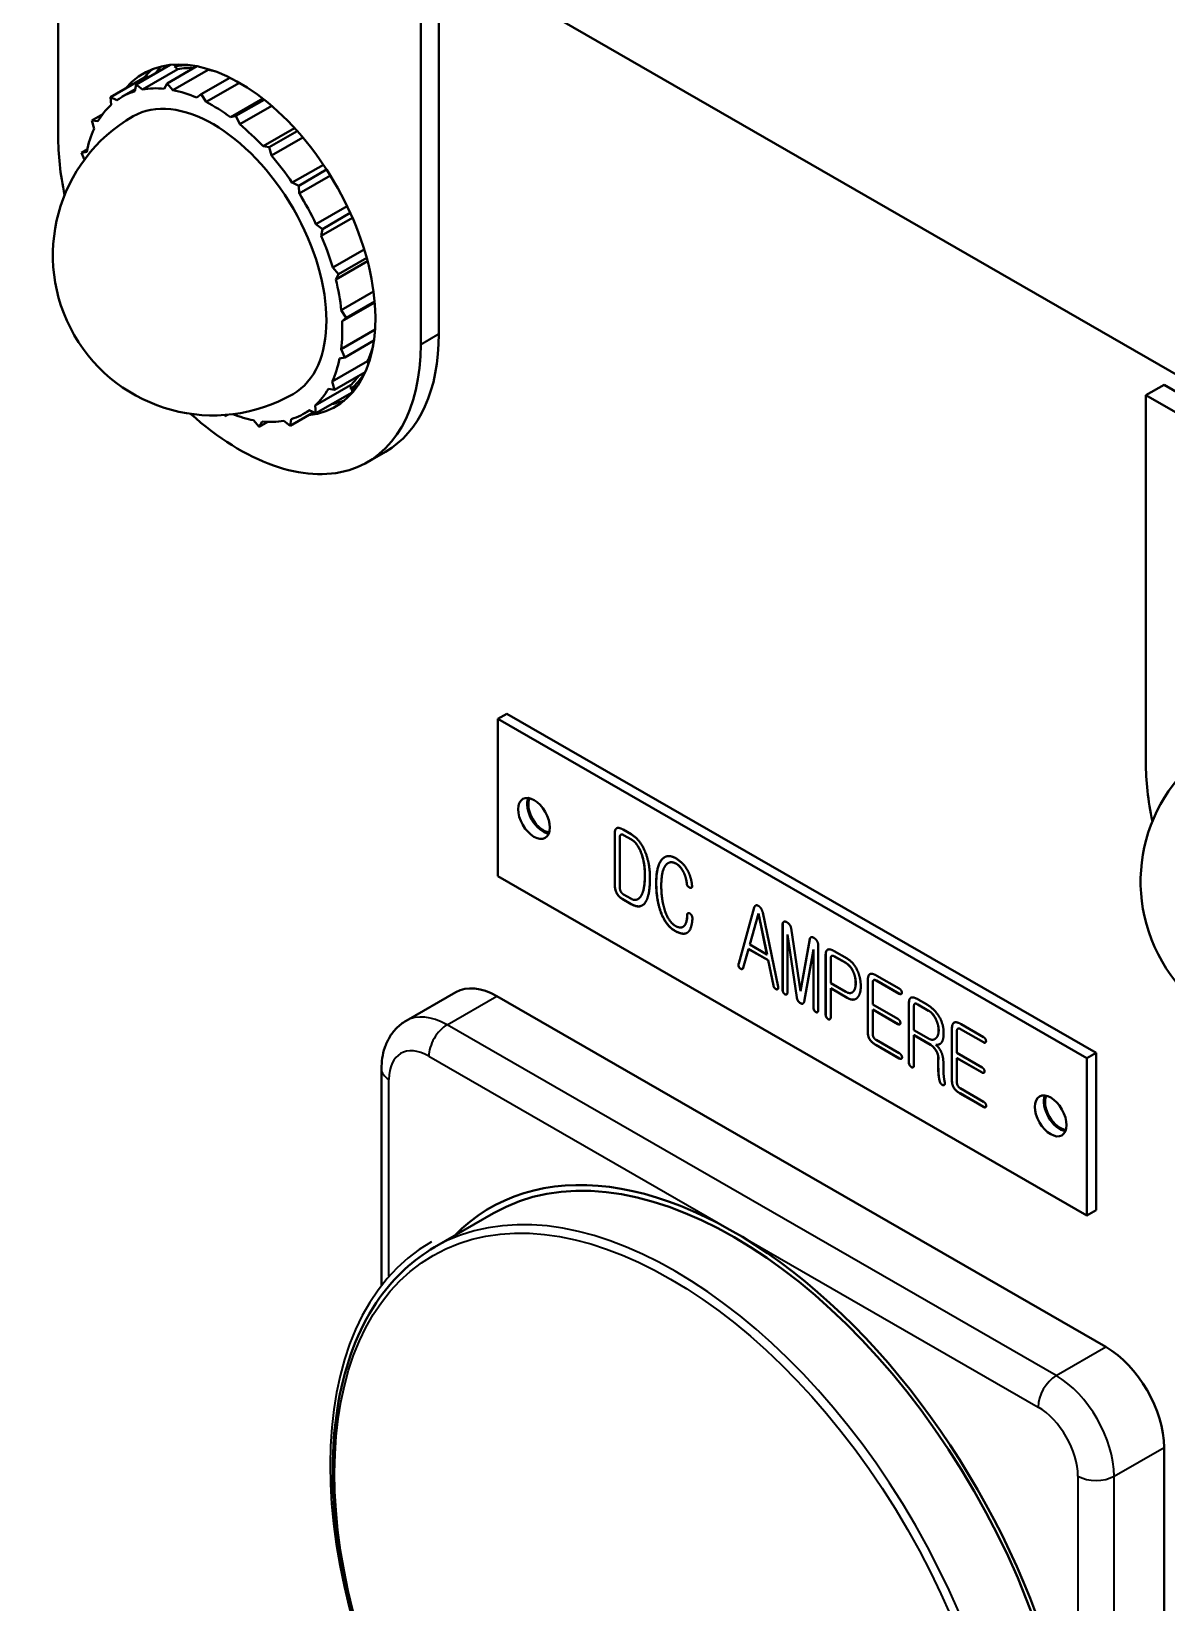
# Model space of a CAD drawing. Header units: inches. Extents: x 0 to 4752, y 0 to 3360.
# Drawn here: x 3817.7 to 3888.5, y 2649.6 to 2747.6 of the extents above; entities that cross this region are included whole.
import ezdxf

# ---------------------------------------------------------------- set-up
doc = ezdxf.new("R2010")
doc.units = ezdxf.units.IN
doc.header["$MEASUREMENT"] = 0
doc.layers.add('POWER SUPPLY CASE OUTLINE$0$가시적인 것(ISO)', color=3, linetype='Continuous', lineweight=40)
doc.layers.add('POWER SUPPLY CASE OUTLINE$0$가시적인 좁은 것(ISO)', color=3, linetype='Continuous', lineweight=35)

msp = doc.modelspace()

# ---------------------------------------------------------------- linework, layer by layer
at = {"layer": 'POWER SUPPLY CASE OUTLINE$0$가시적인 것(ISO)'}
for p, q in [((3711.064, 2828.762), (4005.22, 2659.368)), ((3819.336, 2741.137), (3819.336, 2764.028)), ((3843.094, 2751.65), (3843.094, 2728.758)), ((3841.963, 2750.998), (3841.963, 2728.107)), ((3824.201, 2744.33), (3826.324, 2745.553)), ((3826.543, 2745.572), (3826.663, 2745.479)), ((3822.6, 2743.545), (3824.863, 2744.848)), ((3824.602, 2744.019), (3826.809, 2745.29)), ((3824.863, 2744.848), (3824.993, 2744.787)), ((3826.13, 2744.39), (3828.001, 2745.468)), ((3826.5, 2743.979), (3828.706, 2745.25)), ((3826.606, 2745.447), (3826.663, 2745.479)), ((3826.606, 2745.447), (3826.809, 2745.29)), ((3828.255, 2743.719), (3830.05, 2744.753)), ((3828.655, 2745.306), (3828.706, 2745.25)), ((3824.153, 2744.036), (3823.32, 2743.556)), ((3824.132, 2743.906), (3824.201, 2744.33)), ((3824.201, 2744.33), (3824.602, 2744.019)), ((3825.959, 2744.061), (3826.13, 2744.39)), ((3826.13, 2744.39), (3826.5, 2743.979)), ((3827.994, 2743.508), (3828.255, 2743.719)), ((3828.255, 2743.719), (3828.568, 2743.237)), ((3828.568, 2743.237), (3830.646, 2744.434)), ((3822.6, 2743.545), (3823.005, 2743.354)), ((3822.637, 2743.055), (3822.6, 2743.545)), ((3830.098, 2742.284), (3832.112, 2743.444)), ((3830.431, 2742.364), (3832.194, 2743.379)), ((3830.666, 2741.844), (3832.662, 2742.994)), ((3821.435, 2742.087), (3822.116, 2742.48)), ((3821.435, 2742.087), (3821.818, 2742.03)), ((3821.576, 2741.564), (3821.435, 2742.087)), ((3830.098, 2742.284), (3830.431, 2742.364)), ((3830.431, 2742.364), (3830.666, 2741.844)), ((3832.128, 2740.475), (3834.093, 2741.606)), ((3832.511, 2740.417), (3834.258, 2741.423)), ((3832.651, 2739.894), (3834.607, 2741.021)), ((3820.787, 2740.056), (3821.147, 2740.264)), ((3820.787, 2740.056), (3821.12, 2740.136)), ((3820.977, 2739.635), (3820.787, 2740.056)), ((3832.128, 2740.475), (3832.511, 2740.417)), ((3832.511, 2740.417), (3832.651, 2739.894)), ((3833.946, 2738.202), (3835.889, 2739.321)), ((3834.352, 2738.011), (3836.093, 2739.013)), ((3833.946, 2738.202), (3834.352, 2738.011)), ((3834.352, 2738.011), (3834.388, 2737.521)), ((3834.388, 2737.521), (3836.33, 2738.639)), ((3835.427, 2735.62), (3837.371, 2736.74)), ((3835.759, 2734.885), (3837.706, 2736.006)), ((3835.828, 2735.309), (3837.57, 2736.312)), ((3835.427, 2735.62), (3835.828, 2735.309)), ((3835.828, 2735.309), (3835.759, 2734.885)), ((3836.471, 2732.907), (3838.435, 2734.038)), ((3836.471, 2732.907), (3836.84, 2732.496)), ((3836.669, 2732.167), (3838.644, 2733.305)), ((3836.84, 2732.496), (3838.591, 2733.504)), ((3836.84, 2732.496), (3836.669, 2732.167)), ((3837.006, 2730.246), (3839.02, 2731.406)), ((3837.006, 2730.246), (3837.319, 2729.764)), ((3837.058, 2729.552), (3839.094, 2730.725)), ((3837.319, 2729.764), (3839.089, 2730.783)), ((3836.996, 2727.818), (3839.112, 2729.037)), ((3837.319, 2729.764), (3837.058, 2729.552)), ((3837.231, 2727.298), (3839.042, 2728.341)), ((3836.442, 2725.79), (3838.648, 2727.061)), ((3837.231, 2727.298), (3836.898, 2727.219)), ((3836.996, 2727.818), (3837.231, 2727.298)), ((3838.648, 2727.061), (3838.697, 2726.878)), ((3836.582, 2725.267), (3838.496, 2726.369)), ((3835.381, 2724.3), (3837.587, 2725.57)), ((3835.418, 2723.809), (3837.681, 2725.112)), ((3836.582, 2725.267), (3836.2, 2725.325)), ((3836.442, 2725.79), (3836.582, 2725.267)), ((3837.587, 2725.57), (3837.606, 2725.323)), ((3837.662, 2725.355), (3837.606, 2725.323)), ((3837.662, 2725.355), (3837.681, 2725.112)), ((3887.218, 2724.938), (3888.349, 2725.589)), ((3888.349, 2725.589), (3910.977, 2712.559)), ((3835.033, 2723.991), (3834.698, 2723.798)), ((3835.418, 2723.809), (3835.012, 2724)), ((3835.381, 2724.3), (3835.418, 2723.809)), ((3887.218, 2724.938), (3909.845, 2711.907)), ((3887.218, 2702.046), (3887.218, 2724.938)), ((3829.763, 2723.636), (3829.719, 2723.703)), ((3829.763, 2723.636), (3829.905, 2723.718)), ((3829.859, 2723.714), (3829.763, 2723.636)), ((3831.888, 2722.965), (3831.518, 2723.375)), ((3832.059, 2723.294), (3831.888, 2722.965)), ((3831.888, 2722.965), (3832.416, 2723.269)), ((3833.817, 2723.024), (3833.415, 2723.336)), ((3833.817, 2723.024), (3835.287, 2723.871)), ((3833.886, 2723.448), (3833.817, 2723.024)), ((3838.634, 2720.757), (3839.765, 2721.408)), ((3846.771, 2704.733), (3847.337, 2705.059)), ((3883.541, 2683.559), (3846.771, 2704.733)), ((3846.771, 2704.733), (3846.771, 2694.923)), ((3847.337, 2705.059), (3884.107, 2683.885)), ((3854.073, 2694.386), (3854.073, 2697.594)), ((3854.079, 2694.389), (3854.079, 2697.598)), ((3854.453, 2697.512), (3854.459, 2697.516)), ((3854.597, 2697.827), (3855.094, 2697.54)), ((3854.391, 2697.358), (3854.391, 2694.197)), ((3855.109, 2697.205), (3854.622, 2697.486)), ((3855.115, 2697.209), (3854.628, 2697.489)), ((3857.399, 2695.736), (3857.405, 2695.739)), ((3846.771, 2694.923), (3883.541, 2673.748)), ((3854.622, 2693.779), (3855.074, 2693.519)), ((3858.567, 2694.444), (3858.572, 2694.447)), ((3855.104, 2693.176), (3854.535, 2693.503)), ((3855.11, 2693.179), (3854.541, 2693.507)), ((3855.516, 2693.486), (3855.522, 2693.489)), ((3861.808, 2689.475), (3862.778, 2692.967)), ((3861.814, 2689.478), (3862.783, 2692.971)), ((3862.778, 2692.967), (3862.783, 2692.971)), ((3863.306, 2692.663), (3864.27, 2688.016)), ((3858.323, 2691.755), (3858.329, 2691.758)), ((3858.592, 2692.495), (3858.598, 2692.499)), ((3863.039, 2692.591), (3862.501, 2690.654)), ((3863.039, 2692.591), (3863.045, 2692.595)), ((3863.573, 2690.037), (3863.039, 2692.591)), ((3863.578, 2690.04), (3863.045, 2692.595)), ((3864.547, 2687.815), (3864.547, 2691.907)), ((3864.553, 2687.818), (3864.553, 2691.91)), ((3865.081, 2691.665), (3865.66, 2687.737)), ((3862.501, 2690.654), (3863.573, 2690.037)), ((3864.845, 2691.279), (3864.85, 2691.282)), ((3864.845, 2691.279), (3864.845, 2687.644)), ((3865.435, 2687.339), (3864.845, 2691.279)), ((3865.44, 2687.343), (3864.85, 2691.282)), ((3865.66, 2687.737), (3866.24, 2690.997)), ((3865.666, 2687.741), (3866.246, 2691.001)), ((3866.24, 2690.997), (3866.246, 2691.001)), ((3862.424, 2690.372), (3862.096, 2689.191)), ((3862.424, 2690.372), (3862.429, 2690.375)), ((3863.645, 2689.669), (3862.424, 2690.372)), ((3863.65, 2689.672), (3862.429, 2690.375)), ((3863.573, 2690.037), (3863.578, 2690.04)), ((3863.645, 2689.669), (3863.65, 2689.672)), ((3863.973, 2688.092), (3863.645, 2689.669)), ((3863.978, 2688.096), (3863.65, 2689.672)), ((3866.471, 2690.343), (3865.886, 2687.079)), ((3866.471, 2690.343), (3866.476, 2690.346)), ((3866.471, 2686.707), (3866.471, 2690.343)), ((3866.476, 2686.71), (3866.476, 2690.346)), ((3866.768, 2690.628), (3866.768, 2686.536)), ((3867.23, 2686.294), (3867.23, 2689.971)), ((3867.236, 2686.297), (3867.236, 2689.974)), ((3867.548, 2689.776), (3867.548, 2688.246)), ((3867.604, 2689.939), (3867.609, 2689.942)), ((3867.763, 2690.245), (3868.579, 2689.775)), ((3868.487, 2689.502), (3867.804, 2689.895)), ((3868.492, 2689.505), (3867.81, 2689.898)), ((3861.798, 2689.303), (3861.804, 2689.306)), ((3861.808, 2689.475), (3861.814, 2689.478)), ((3861.89, 2689.167), (3861.896, 2689.17)), ((3870.431, 2688.709), (3871.831, 2687.902)), ((3863.973, 2688.092), (3863.978, 2688.096)), ((3865.66, 2687.737), (3865.666, 2687.741)), ((3867.548, 2688.246), (3868.487, 2687.705)), ((3867.548, 2687.919), (3867.554, 2687.923)), ((3867.548, 2687.919), (3867.548, 2686.111)), ((3868.579, 2687.326), (3867.548, 2687.919)), ((3868.585, 2687.329), (3867.554, 2687.923)), ((3869.856, 2685.25), (3869.856, 2688.369)), ((3869.862, 2685.253), (3869.862, 2688.373)), ((3870.174, 2688.281), (3870.174, 2686.917)), ((3870.226, 2688.43), (3870.231, 2688.433)), ((3871.831, 2687.576), (3870.395, 2688.403)), ((3871.837, 2687.579), (3870.4, 2688.406)), ((3841.049, 2685.891), (3844.16, 2687.682)), ((3846.715, 2687.431), (3884.729, 2665.54)), ((3864.794, 2687.537), (3864.799, 2687.54)), ((3865.655, 2686.993), (3865.661, 2686.996)), ((3868.884, 2687.66), (3868.889, 2687.663)), ((3870.174, 2686.917), (3871.744, 2686.013)), ((3872.426, 2683.296), (3872.426, 2686.949)), ((3872.432, 2683.299), (3872.432, 2686.952)), ((3872.744, 2686.801), (3872.744, 2685.313)), ((3872.791, 2686.959), (3872.797, 2686.963)), ((3873.662, 2686.522), (3872.99, 2686.909)), ((3873.668, 2686.525), (3872.996, 2686.912)), ((3873.005, 2687.226), (3873.529, 2686.925)), ((3866.717, 2686.429), (3866.723, 2686.432)), ((3867.276, 2686.113), (3867.282, 2686.116)), ((3870.174, 2686.591), (3870.18, 2686.594)), ((3870.174, 2686.591), (3870.174, 2685.073)), ((3871.744, 2685.687), (3870.174, 2686.591)), ((3871.749, 2685.69), (3870.18, 2686.594)), ((3874.108, 2685.992), (3874.114, 2685.995)), ((3872.744, 2685.313), (3873.662, 2684.784)), ((3872.744, 2684.987), (3872.75, 2684.99)), ((3872.744, 2684.987), (3872.744, 2683.113)), ((3873.785, 2684.387), (3872.744, 2684.987)), ((3873.791, 2684.39), (3872.75, 2684.99)), ((3874.108, 2684.8), (3874.114, 2684.803)), ((3875.108, 2682.225), (3875.108, 2685.345)), ((3875.114, 2682.229), (3875.114, 2685.348)), ((3875.426, 2685.256), (3875.426, 2683.892)), ((3875.478, 2685.405), (3875.484, 2685.408)), ((3877.083, 2684.551), (3875.647, 2685.378)), ((3877.089, 2684.555), (3875.653, 2685.382)), ((3875.683, 2685.684), (3877.083, 2684.878)), ((3869.969, 2684.752), (3869.975, 2684.755)), ((3871.831, 2683.543), (3870.364, 2684.388)), ((3871.837, 2683.547), (3870.37, 2684.391)), ((3870.379, 2684.705), (3871.831, 2683.87)), ((3874.042, 2684.75), (3874.048, 2684.753)), ((3874.113, 2684.388), (3874.119, 2684.391)), ((3875.426, 2683.892), (3876.996, 2682.989)), ((3883.541, 2683.559), (3884.107, 2683.885)), ((3884.107, 2683.885), (3884.107, 2674.074)), ((3839.515, 2669.418), (3839.515, 2682.887)), ((3872.693, 2682.994), (3872.698, 2682.997)), ((3874.257, 2683.338), (3874.262, 2683.584)), ((3874.257, 2683.338), (3874.263, 2683.342)), ((3874.262, 2683.584), (3874.268, 2683.588)), ((3874.263, 2683.342), (3874.268, 2683.588)), ((3875.426, 2683.566), (3875.432, 2683.57)), ((3875.426, 2683.566), (3875.426, 2682.048)), ((3876.996, 2682.662), (3875.426, 2683.566)), ((3877.002, 2682.666), (3875.432, 2683.57)), ((3883.541, 2673.748), (3883.541, 2683.559)), ((3874.354, 2682.102), (3874.36, 2682.105)), ((3874.442, 2681.945), (3874.447, 2681.948)), ((3874.57, 2681.871), (3874.576, 2681.874)), ((3875.221, 2681.727), (3875.227, 2681.731)), ((3877.083, 2680.519), (3875.616, 2681.364)), ((3877.089, 2680.522), (3875.622, 2681.367)), ((3875.632, 2681.681), (3877.083, 2680.845)), ((3883.541, 2673.748), (3884.107, 2674.074)), ((3842.831, 2671.761), (3846.508, 2673.879)), ((3888.349, 2659.27), (3888.349, 2615.318))]:
    msp.add_line(p, q, dxfattribs=at)
for centre in [(3829.009, 2733.677), (3896.891, 2694.587)]:
    msp.add_arc(centre, 10, 119.93599, 299.93599, dxfattribs=at)
for centre, major_axis, start_param, end_param in [((3830.649, 2734.622), (-5.988, 10.399), 2.893012, 6.487816), ((3831.781, 2735.274), (-5.988, 10.399), 0.094239, 0.204631), ((3832.686, 2735.795), (-5.988, 10.399), 0.170199, 0.24858), ((3831.215, 2734.948), (-5.789, 10.052), 5.966233, 6.09642), ((3831.215, 2734.948), (-5.689, 9.879), 5.936057, 6.07808), ((3831.215, 2734.948), (-5.689, 9.879), 5.764416, 5.816281), ((3829.009, 2733.677), (-5.689, 9.879), 6.149547, 6.339879), ((3829.009, 2733.677), (-4.99, 8.666), 3.141593, 6.283185), ((3829.009, 2733.677), (-5.689, 9.879), 5.887748, 6.07808), ((3829.009, 2733.677), (-5.689, 9.879), 5.625949, 5.816281), ((3829.009, 2733.677), (-5.689, 9.879), 0.128162, 0.318494), ((3829.009, 2733.677), (-5.689, 9.879), 5.364149, 5.554481), ((3829.009, 2733.677), (-5.689, 9.879), 5.10235, 5.292682), ((3830.649, 2734.622), (-7.985, 13.865), 0.787332, 1.055847), ((3829.009, 2733.677), (-5.689, 9.879), 0.389961, 0.580293), ((3829.009, 2733.677), (-5.689, 9.879), 4.840551, 5.030883), ((3829.009, 2733.677), (-5.689, 9.879), 4.578751, 4.769083), ((3829.009, 2733.677), (-5.689, 9.879), 4.316952, 4.507284), ((3829.009, 2733.677), (-5.689, 9.879), 4.055152, 4.245484), ((3829.009, 2733.677), (-5.689, 9.879), 3.793353, 3.983685), ((3830.649, 2734.622), (7.985, -13.865), 5.227338, 7.070517), ((3831.215, 2734.948), (5.689, -9.879), 0.389961, 0.518769), ((3831.781, 2735.274), (7.985, -13.865), 0, 0.787332), ((3829.009, 2733.677), (5.689, -9.879), 0.389961, 0.580293), ((3831.215, 2734.948), (5.689, -9.879), 0.128162, 0.242152), ((3831.215, 2734.948), (5.789, -10.052), 0.109821, 0.304204), ((3829.009, 2733.677), (5.689, -9.879), 0.128162, 0.318494), ((3832.686, 2735.795), (5.988, -10.399), 6.078554, 6.112986), ((3831.781, 2735.274), (5.789, -10.052), 0.017111, 0.082923), ((3829.009, 2733.677), (5.689, -9.879), 6.149547, 6.339879), ((3831.781, 2735.274), (5.988, -10.399), 6.078554, 6.188947), ((3829.009, 2733.677), (5.689, -9.879), 5.654075, 5.816281), ((3829.009, 2733.677), (5.689, -9.879), 5.887748, 6.07808), ((3898.532, 2695.531), (-7.985, 13.865), 0.787332, 1.055847), ((3849.6, 2698.851), (0.699, -1.213), 3.556693, 5.868085), ((3849.6, 2698.851), (0.647, -1.124), 3.488877, 5.935901), ((3846.715, 2683.245), (-2.555, 4.437), 5.499721, 6.283185), ((3881.844, 2680.283), (0.699, -1.213), 3.556693, 5.868085), ((3881.844, 2680.283), (0.647, -1.124), 3.488877, 5.935901), ((3861.479, 2647.881), (-15.171, 26.344), 2.979193, 6.445585), ((3861.479, 2647.881), (-14.971, 25.998), 3.141593, 6.283185), ((3884.729, 2661.355), (2.555, -4.437), 0.787332, 2.358128)]:
    msp.add_ellipse(centre, major_axis=major_axis, ratio=0.578093, start_param=start_param, end_param=end_param, dxfattribs=at)
for centre in [(3849.034, 2698.525), (3881.278, 2679.957)]:
    msp.add_ellipse(centre, major_axis=(-0.699, 1.213), ratio=0.578093, dxfattribs=at)
for points in [[(3854.073, 2697.594), (3854.073, 2697.861), (3854.207, 2697.921)], [(3854.079, 2697.598), (3854.079, 2697.845), (3854.194, 2697.914)], [(3854.207, 2697.921), (3854.34, 2697.975), (3854.597, 2697.827)], [(3854.453, 2697.512), (3854.391, 2697.476), (3854.391, 2697.358)], [(3854.622, 2697.486), (3854.514, 2697.548), (3854.453, 2697.512)], [(3854.628, 2697.489), (3854.52, 2697.551), (3854.459, 2697.515)], [(3855.094, 2697.54), (3855.643, 2697.224), (3855.961, 2696.46)], [(3855.704, 2696.412), (3855.479, 2696.993), (3855.109, 2697.205)], [(3855.71, 2696.415), (3855.484, 2696.996), (3855.115, 2697.209)], [(3855.951, 2694.965), (3855.951, 2695.796), (3855.704, 2696.412)], [(3855.956, 2694.969), (3855.956, 2695.799), (3855.71, 2696.415)], [(3855.961, 2696.46), (3856.269, 2695.719), (3856.269, 2694.782)], [(3856.658, 2694.505), (3856.658, 2695.548), (3857.007, 2695.958)], [(3856.664, 2694.508), (3856.664, 2695.552), (3857.013, 2695.961)], [(3857.264, 2695.621), (3856.976, 2695.27), (3856.976, 2694.327)], [(3857.007, 2695.958), (3857.341, 2696.347), (3857.879, 2696.037)], [(3857.013, 2695.961), (3857.092, 2696.054), (3857.183, 2696.107)], [(3857.915, 2695.69), (3857.52, 2695.918), (3857.264, 2695.621)], [(3857.921, 2695.694), (3857.624, 2695.865), (3857.405, 2695.739)], [(3857.879, 2696.037), (3858.361, 2695.76), (3858.628, 2695.262)], [(3858.331, 2695.232), (3858.151, 2695.555), (3857.915, 2695.69)], [(3858.336, 2695.235), (3858.157, 2695.558), (3857.921, 2695.694)], [(3855.679, 2693.639), (3855.951, 2694.011), (3855.951, 2694.965)], [(3855.684, 2693.643), (3855.956, 2694.014), (3855.956, 2694.969)], [(3856.269, 2694.782), (3856.269, 2693.816), (3856.033, 2693.37)], [(3858.567, 2694.444), (3858.526, 2694.876), (3858.331, 2695.232)], [(3858.572, 2694.447), (3858.531, 2694.88), (3858.336, 2695.235)], [(3858.628, 2695.262), (3858.849, 2694.844), (3858.9, 2694.299)], [(3854.191, 2693.861), (3854.073, 2694.09), (3854.073, 2694.386)], [(3854.197, 2693.865), (3854.079, 2694.093), (3854.079, 2694.389)], [(3854.535, 2693.503), (3854.309, 2693.633), (3854.191, 2693.861)], [(3854.541, 2693.507), (3854.315, 2693.637), (3854.197, 2693.865)], [(3854.391, 2694.197), (3854.391, 2694.061), (3854.453, 2693.954)], [(3854.453, 2693.954), (3854.509, 2693.844), (3854.622, 2693.779)], [(3855.074, 2693.519), (3855.438, 2693.31), (3855.679, 2693.639)], [(3855.522, 2693.489), (3855.609, 2693.54), (3855.684, 2693.643)], [(3857.012, 2692.51), (3856.658, 2693.324), (3856.658, 2694.505)], [(3857.018, 2692.513), (3856.664, 2693.328), (3856.664, 2694.508)], [(3856.976, 2694.327), (3856.976, 2693.444), (3857.207, 2692.759)], [(3858.746, 2694.21), (3858.577, 2694.277), (3858.567, 2694.444)], [(3858.752, 2694.213), (3858.582, 2694.281), (3858.572, 2694.447)], [(3858.9, 2694.299), (3858.91, 2694.145), (3858.746, 2694.21)], [(3858.869, 2694.201), (3858.831, 2694.182), (3858.752, 2694.213)], [(3856.033, 2693.37), (3855.735, 2692.812), (3855.104, 2693.176)], [(3855.789, 2693.095), (3855.52, 2692.943), (3855.11, 2693.179)], [(3857.207, 2692.759), (3857.448, 2692.051), (3857.859, 2691.815)], [(3858.592, 2692.495), (3858.592, 2692.59), (3858.644, 2692.614)], [(3858.598, 2692.499), (3858.598, 2692.585), (3858.641, 2692.613)], [(3858.644, 2692.614), (3858.695, 2692.632), (3858.761, 2692.594)], [(3862.778, 2692.967), (3862.85, 2693.175), (3863.039, 2693.066)], [(3862.783, 2692.971), (3862.814, 2693.058), (3862.865, 2693.089)], [(3863.039, 2693.066), (3863.224, 2692.954), (3863.306, 2692.663)], [(3857.818, 2691.512), (3857.32, 2691.799), (3857.012, 2692.51)], [(3857.823, 2691.515), (3857.326, 2691.802), (3857.018, 2692.513)], [(3857.859, 2691.815), (3858.192, 2691.623), (3858.382, 2691.798)], [(3858.329, 2691.758), (3858.36, 2691.776), (3858.388, 2691.801)], [(3858.382, 2691.798), (3858.582, 2691.974), (3858.592, 2692.495)], [(3858.388, 2691.801), (3858.588, 2691.977), (3858.598, 2692.499)], [(3858.92, 2692.271), (3858.879, 2691.535), (3858.572, 2691.375)], [(3858.761, 2692.594), (3858.828, 2692.549), (3858.869, 2692.472)], [(3858.869, 2692.472), (3858.92, 2692.378), (3858.92, 2692.271)], [(3864.547, 2691.907), (3864.547, 2692.037), (3864.619, 2692.073)], [(3864.553, 2691.91), (3864.553, 2692.032), (3864.616, 2692.071)], [(3864.619, 2692.073), (3864.686, 2692.106), (3864.788, 2692.059)], [(3864.788, 2692.059), (3864.891, 2692.005), (3864.973, 2691.905)], [(3864.973, 2691.905), (3865.06, 2691.795), (3865.081, 2691.665)], [(3858.572, 2691.375), (3858.305, 2691.232), (3857.818, 2691.512)], [(3858.577, 2691.378), (3858.311, 2691.235), (3857.823, 2691.515)], [(3858.588, 2691.384), (3858.583, 2691.381), (3858.577, 2691.378)], [(3866.24, 2690.997), (3866.26, 2691.098), (3866.348, 2691.113)], [(3866.246, 2691.001), (3866.26, 2691.071), (3866.306, 2691.099)], [(3866.348, 2691.113), (3866.425, 2691.122), (3866.527, 2691.051)], [(3866.527, 2691.051), (3866.625, 2690.989), (3866.691, 2690.88)], [(3866.691, 2690.88), (3866.768, 2690.758), (3866.768, 2690.628)], [(3867.23, 2689.971), (3867.23, 2690.255), (3867.348, 2690.33)], [(3867.236, 2689.974), (3867.236, 2690.257), (3867.352, 2690.332)], [(3867.348, 2690.33), (3867.481, 2690.407), (3867.763, 2690.245)], [(3867.599, 2689.936), (3867.548, 2689.9), (3867.548, 2689.776)], [(3867.804, 2689.895), (3867.661, 2689.977), (3867.599, 2689.936)], [(3867.81, 2689.898), (3867.672, 2689.978), (3867.609, 2689.942)], [(3868.579, 2689.775), (3868.984, 2689.542), (3869.215, 2689.029)], [(3861.798, 2689.303), (3861.767, 2689.392), (3861.808, 2689.475)], [(3861.804, 2689.306), (3861.773, 2689.395), (3861.814, 2689.478)], [(3861.89, 2689.167), (3861.824, 2689.223), (3861.798, 2689.303)], [(3861.896, 2689.17), (3861.829, 2689.226), (3861.804, 2689.306)], [(3862.008, 2689.123), (3861.947, 2689.117), (3861.89, 2689.167)], [(3862.014, 2689.126), (3861.952, 2689.12), (3861.896, 2689.17)], [(3862.096, 2689.191), (3862.07, 2689.129), (3862.008, 2689.123)], [(3862.053, 2689.137), (3862.036, 2689.128), (3862.014, 2689.126)], [(3868.953, 2688.954), (3868.779, 2689.334), (3868.487, 2689.502)], [(3868.959, 2688.958), (3868.785, 2689.337), (3868.492, 2689.505)], [(3869.107, 2688.243), (3869.107, 2688.617), (3868.953, 2688.954)], [(3869.113, 2688.246), (3869.113, 2688.62), (3868.959, 2688.958)], [(3869.215, 2689.029), (3869.425, 2688.564), (3869.425, 2688.054)], [(3869.856, 2688.369), (3869.856, 2688.725), (3869.995, 2688.805)], [(3869.862, 2688.373), (3869.862, 2688.725), (3869.998, 2688.807)], [(3869.995, 2688.805), (3870.128, 2688.883), (3870.431, 2688.709)], [(3864.045, 2687.938), (3863.983, 2688.009), (3863.973, 2688.092)], [(3864.05, 2687.942), (3863.989, 2688.013), (3863.978, 2688.096)], [(3864.157, 2687.861), (3864.096, 2687.879), (3864.045, 2687.938)], [(3864.163, 2687.865), (3864.102, 2687.882), (3864.05, 2687.942)], [(3864.255, 2687.882), (3864.219, 2687.844), (3864.157, 2687.861)], [(3864.238, 2687.868), (3864.207, 2687.852), (3864.163, 2687.865)], [(3864.27, 2688.016), (3864.291, 2687.921), (3864.255, 2687.882)], [(3864.593, 2687.652), (3864.547, 2687.732), (3864.547, 2687.815)], [(3864.599, 2687.655), (3864.553, 2687.735), (3864.553, 2687.818)], [(3868.487, 2687.705), (3868.779, 2687.537), (3868.953, 2687.715)], [(3868.889, 2687.663), (3868.926, 2687.685), (3868.959, 2687.718)], [(3868.953, 2687.715), (3869.107, 2687.881), (3869.107, 2688.243)], [(3868.959, 2687.718), (3869.113, 2687.885), (3869.113, 2688.246)], [(3869.425, 2688.054), (3869.425, 2687.556), (3869.215, 2687.339)], [(3870.225, 2688.429), (3870.174, 2688.394), (3870.174, 2688.281)], [(3870.395, 2688.403), (3870.287, 2688.465), (3870.225, 2688.429)], [(3870.4, 2688.406), (3870.293, 2688.468), (3870.231, 2688.433)], [(3871.831, 2687.902), (3871.903, 2687.861), (3871.949, 2687.787)], [(3871.949, 2687.787), (3871.99, 2687.716), (3871.99, 2687.651)], [(3864.696, 2687.545), (3864.634, 2687.581), (3864.593, 2687.652)], [(3864.702, 2687.549), (3864.64, 2687.584), (3864.599, 2687.655)], [(3864.794, 2687.537), (3864.752, 2687.513), (3864.696, 2687.545)], [(3864.799, 2687.54), (3864.758, 2687.516), (3864.702, 2687.549)], [(3864.845, 2687.644), (3864.845, 2687.56), (3864.794, 2687.537)], [(3864.803, 2687.542), (3864.801, 2687.541), (3864.799, 2687.54)], [(3865.655, 2686.993), (3865.471, 2687.093), (3865.435, 2687.339)], [(3865.661, 2686.996), (3865.476, 2687.097), (3865.44, 2687.343)], [(3865.886, 2687.079), (3865.835, 2686.89), (3865.655, 2686.993)], [(3865.82, 2686.971), (3865.76, 2686.939), (3865.661, 2686.996)], [(3869.215, 2687.339), (3868.984, 2687.092), (3868.579, 2687.326)], [(3869.121, 2687.262), (3868.908, 2687.143), (3868.585, 2687.329)], [(3871.949, 2687.562), (3871.908, 2687.532), (3871.831, 2687.576)], [(3871.946, 2687.56), (3871.906, 2687.539), (3871.837, 2687.579)], [(3871.99, 2687.651), (3871.99, 2687.585), (3871.949, 2687.562)], [(3872.426, 2686.949), (3872.426, 2687.269), (3872.554, 2687.338)], [(3872.432, 2686.952), (3872.432, 2687.263), (3872.553, 2687.337)], [(3872.554, 2687.338), (3872.687, 2687.409), (3873.005, 2687.226)], [(3872.795, 2686.961), (3872.744, 2686.938), (3872.744, 2686.801)], [(3872.99, 2686.909), (3872.852, 2686.988), (3872.795, 2686.961)], [(3872.801, 2686.965), (3872.799, 2686.964), (3872.797, 2686.963)], [(3872.996, 2686.912), (3872.857, 2686.992), (3872.801, 2686.965)], [(3873.529, 2686.925), (3873.949, 2686.682), (3874.231, 2686.283)], [(3866.517, 2686.544), (3866.471, 2686.624), (3866.471, 2686.707)], [(3866.523, 2686.547), (3866.476, 2686.627), (3866.476, 2686.71)], [(3866.62, 2686.438), (3866.558, 2686.473), (3866.517, 2686.544)], [(3866.625, 2686.441), (3866.564, 2686.476), (3866.523, 2686.547)], [(3866.717, 2686.429), (3866.676, 2686.405), (3866.62, 2686.438)], [(3866.723, 2686.432), (3866.682, 2686.408), (3866.625, 2686.441)], [(3866.768, 2686.536), (3866.768, 2686.453), (3866.717, 2686.429)], [(3866.726, 2686.434), (3866.724, 2686.433), (3866.723, 2686.432)], [(3867.276, 2686.113), (3867.23, 2686.199), (3867.23, 2686.294)], [(3867.282, 2686.116), (3867.236, 2686.202), (3867.236, 2686.297)], [(3867.389, 2685.995), (3867.322, 2686.033), (3867.276, 2686.113)], [(3867.395, 2685.998), (3867.328, 2686.036), (3867.282, 2686.116)], [(3867.497, 2685.986), (3867.45, 2685.959), (3867.389, 2685.995)], [(3867.499, 2685.987), (3867.454, 2685.964), (3867.395, 2685.998)], [(3867.548, 2686.111), (3867.548, 2686.016), (3867.497, 2685.986)], [(3871.744, 2686.013), (3871.81, 2685.975), (3871.857, 2685.901)], [(3871.857, 2685.901), (3871.892, 2685.833), (3871.898, 2685.764)], [(3871.898, 2685.764), (3871.898, 2685.699), (3871.857, 2685.675)], [(3874.108, 2685.992), (3873.929, 2686.368), (3873.662, 2686.522)], [(3874.114, 2685.995), (3873.934, 2686.371), (3873.668, 2686.525)], [(3874.283, 2685.292), (3874.283, 2685.636), (3874.108, 2685.992)], [(3874.288, 2685.296), (3874.288, 2685.64), (3874.114, 2685.995)], [(3874.231, 2686.283), (3874.596, 2685.765), (3874.596, 2685.142)], [(3875.108, 2685.345), (3875.108, 2685.7), (3875.247, 2685.781)], [(3875.114, 2685.348), (3875.114, 2685.701), (3875.25, 2685.783)], [(3875.247, 2685.781), (3875.38, 2685.858), (3875.683, 2685.684)], [(3869.969, 2684.752), (3869.856, 2684.942), (3869.856, 2685.25)], [(3869.975, 2684.755), (3869.862, 2684.945), (3869.862, 2685.253)], [(3870.174, 2685.073), (3870.174, 2684.948), (3870.231, 2684.856)], [(3870.231, 2684.856), (3870.282, 2684.762), (3870.379, 2684.705)], [(3871.857, 2685.675), (3871.815, 2685.646), (3871.744, 2685.687)], [(3871.854, 2685.673), (3871.814, 2685.653), (3871.749, 2685.69)], [(3873.662, 2684.784), (3873.929, 2684.63), (3874.108, 2684.8)], [(3874.048, 2684.753), (3874.082, 2684.773), (3874.114, 2684.803)], [(3874.108, 2684.8), (3874.283, 2684.954), (3874.283, 2685.292)], [(3874.114, 2684.803), (3874.288, 2684.958), (3874.288, 2685.296)], [(3874.596, 2685.142), (3874.596, 2684.715), (3874.467, 2684.54)], [(3875.478, 2685.405), (3875.426, 2685.369), (3875.426, 2685.256)], [(3875.647, 2685.378), (3875.539, 2685.441), (3875.478, 2685.405)], [(3875.653, 2685.382), (3875.545, 2685.444), (3875.483, 2685.408)], [(3877.083, 2684.878), (3877.155, 2684.836), (3877.201, 2684.762)], [(3877.201, 2684.762), (3877.242, 2684.691), (3877.242, 2684.626)], [(3870.364, 2684.388), (3870.082, 2684.551), (3869.969, 2684.752)], [(3870.37, 2684.391), (3870.087, 2684.554), (3869.975, 2684.755)], [(3871.831, 2683.87), (3871.908, 2683.825), (3871.959, 2683.748)], [(3874.093, 2684.073), (3873.944, 2684.295), (3873.785, 2684.387)], [(3874.099, 2684.077), (3873.95, 2684.299), (3873.791, 2684.39)], [(3874.262, 2683.584), (3874.262, 2683.822), (3874.093, 2684.073)], [(3874.268, 2683.588), (3874.268, 2683.825), (3874.099, 2684.077)], [(3874.467, 2684.54), (3874.36, 2684.388), (3874.113, 2684.388)], [(3874.113, 2684.388), (3874.303, 2684.237), (3874.426, 2683.994)], [(3874.366, 2684.447), (3874.268, 2684.391), (3874.119, 2684.391)], [(3874.426, 2683.994), (3874.58, 2683.686), (3874.58, 2683.289)], [(3877.201, 2684.537), (3877.16, 2684.507), (3877.083, 2684.551)], [(3877.199, 2684.535), (3877.158, 2684.515), (3877.089, 2684.555)], [(3877.242, 2684.626), (3877.242, 2684.561), (3877.201, 2684.537)], [(3871.959, 2683.523), (3871.908, 2683.499), (3871.831, 2683.543)], [(3871.963, 2683.525), (3871.912, 2683.503), (3871.837, 2683.547)], [(3871.959, 2683.748), (3872, 2683.677), (3872, 2683.612)], [(3872, 2683.612), (3872, 2683.547), (3871.959, 2683.523)], [(3872.472, 2683.121), (3872.426, 2683.201), (3872.426, 2683.296)], [(3872.478, 2683.124), (3872.432, 2683.204), (3872.432, 2683.299)], [(3872.585, 2683.002), (3872.518, 2683.041), (3872.472, 2683.121)], [(3872.591, 2683.006), (3872.524, 2683.044), (3872.478, 2683.124)], [(3872.693, 2682.994), (3872.646, 2682.967), (3872.585, 2683.002)], [(3872.698, 2682.997), (3872.652, 2682.97), (3872.591, 2683.006)], [(3872.744, 2683.113), (3872.744, 2683.018), (3872.693, 2682.994)], [(3872.701, 2682.998), (3872.7, 2682.998), (3872.698, 2682.997)], [(3874.267, 2682.68), (3874.257, 2682.899), (3874.257, 2683.338)], [(3874.273, 2682.683), (3874.263, 2682.903), (3874.263, 2683.342)], [(3874.58, 2683.289), (3874.575, 2682.876), (3874.59, 2682.66)], [(3876.996, 2682.989), (3877.063, 2682.95), (3877.109, 2682.876)], [(3877.109, 2682.876), (3877.145, 2682.808), (3877.15, 2682.74)], [(3874.354, 2682.102), (3874.288, 2682.33), (3874.267, 2682.68)], [(3874.36, 2682.105), (3874.293, 2682.333), (3874.273, 2682.683)], [(3874.442, 2681.945), (3874.38, 2682.01), (3874.354, 2682.102)], [(3874.447, 2681.948), (3874.386, 2682.013), (3874.36, 2682.105)], [(3874.57, 2681.871), (3874.503, 2681.886), (3874.442, 2681.945)], [(3874.576, 2681.874), (3874.509, 2681.889), (3874.447, 2681.948)], [(3874.662, 2681.913), (3874.631, 2681.865), (3874.57, 2681.871)], [(3874.634, 2681.884), (3874.609, 2681.871), (3874.576, 2681.874)], [(3874.59, 2682.66), (3874.606, 2682.295), (3874.662, 2682.085)], [(3874.662, 2682.085), (3874.693, 2681.972), (3874.662, 2681.913)], [(3875.221, 2681.727), (3875.108, 2681.917), (3875.108, 2682.225)], [(3875.227, 2681.731), (3875.114, 2681.92), (3875.114, 2682.229)], [(3875.426, 2682.048), (3875.426, 2681.924), (3875.483, 2681.832)], [(3875.483, 2681.832), (3875.534, 2681.737), (3875.632, 2681.681)], [(3877.109, 2682.651), (3877.068, 2682.621), (3876.996, 2682.662)], [(3877.106, 2682.649), (3877.066, 2682.629), (3877.002, 2682.666)], [(3877.15, 2682.74), (3877.15, 2682.675), (3877.109, 2682.651)], [(3875.616, 2681.364), (3875.334, 2681.526), (3875.221, 2681.727)], [(3875.622, 2681.367), (3875.34, 2681.529), (3875.227, 2681.731)], [(3877.083, 2680.845), (3877.16, 2680.801), (3877.211, 2680.724)], [(3877.211, 2680.498), (3877.16, 2680.474), (3877.083, 2680.519)], [(3877.216, 2680.501), (3877.165, 2680.478), (3877.089, 2680.522)], [(3877.211, 2680.724), (3877.253, 2680.653), (3877.253, 2680.587)], [(3877.253, 2680.587), (3877.253, 2680.522), (3877.211, 2680.498)]]:
    msp.add_open_spline(points, degree=2, dxfattribs=at)
for points, knots in [([(3839.515, 2682.887), (3839.515, 2683.111), (3839.53, 2683.334), (3839.596, 2683.779), (3839.647, 2684), (3839.794, 2684.436), (3839.889, 2684.65), (3840.133, 2685.061), (3840.281, 2685.257), (3840.629, 2685.609), (3840.83, 2685.765), (3841.049, 2685.891)], [3.1415927, 3.1415927, 3.1415927, 3.1415927, 3.299059, 3.299059, 3.4565254, 3.4565254, 3.6139918, 3.6139918, 3.7714582, 3.7714582, 3.9289245, 3.9289245, 3.9289245, 3.9289245]), ([(3872.773, 2619.766), (3871.17, 2618.843), (3869.317, 2618.358), (3865.284, 2618.302), (3863.1, 2618.745), (3858.611, 2620.523), (3856.306, 2621.87), (3851.825, 2625.327), (3849.65, 2627.438), (3845.651, 2632.205), (3843.828, 2634.86), (3840.714, 2640.448), (3839.423, 2643.38), (3837.504, 2649.228), (3836.876, 2652.144), (3836.351, 2657.669), (3836.454, 2660.278), (3837.394, 2664.922), (3838.229, 2666.958), (3840.34, 2669.925), (3841.498, 2670.994), (3842.831, 2671.761)], [0.787332, 0.787332, 0.787332, 0.787332, 1.099107, 1.099107, 1.416533, 1.416533, 1.73841, 1.73841, 2.060589, 2.060589, 2.382389, 2.382389, 2.704048, 2.704048, 3.025896, 3.025896, 3.348121, 3.348121, 3.669708, 3.669708, 3.928925, 3.928925, 3.928925, 3.928925])]:
    msp.add_open_spline(points, degree=3, knots=knots, dxfattribs=at)
at = {"layer": 'POWER SUPPLY CASE OUTLINE$0$가시적인 좁은 것(ISO)'}
for p, q in [((3841.963, 2728.107), (3843.094, 2728.758)), ((3837.664, 2725.33), (3838.04, 2725.546)), ((3854.073, 2697.594), (3854.079, 2697.598)), ((3854.622, 2697.486), (3854.628, 2697.489)), ((3855.109, 2697.205), (3855.115, 2697.209)), ((3855.704, 2696.412), (3855.71, 2696.415)), ((3857.007, 2695.958), (3857.013, 2695.961)), ((3857.915, 2695.69), (3857.921, 2695.694)), ((3855.951, 2694.965), (3855.956, 2694.969)), ((3858.331, 2695.232), (3858.336, 2695.235)), ((3854.073, 2694.386), (3854.079, 2694.389)), ((3854.191, 2693.861), (3854.197, 2693.865)), ((3855.679, 2693.639), (3855.684, 2693.643)), ((3856.658, 2694.505), (3856.664, 2694.508)), ((3858.746, 2694.21), (3858.752, 2694.213)), ((3854.535, 2693.503), (3854.541, 2693.507)), ((3855.104, 2693.176), (3855.11, 2693.179)), ((3857.012, 2692.51), (3857.018, 2692.513)), ((3858.382, 2691.798), (3858.388, 2691.801)), ((3864.547, 2691.907), (3864.553, 2691.91)), ((3857.818, 2691.512), (3857.823, 2691.515)), ((3858.572, 2691.375), (3858.577, 2691.378)), ((3867.23, 2689.971), (3867.236, 2689.974)), ((3867.804, 2689.895), (3867.81, 2689.898)), ((3862.008, 2689.123), (3862.014, 2689.126)), ((3868.487, 2689.502), (3868.492, 2689.505)), ((3868.953, 2688.954), (3868.959, 2688.958)), ((3864.045, 2687.938), (3864.05, 2687.942)), ((3864.157, 2687.861), (3864.163, 2687.865)), ((3864.547, 2687.815), (3864.553, 2687.818)), ((3868.953, 2687.715), (3868.959, 2687.718)), ((3869.107, 2688.243), (3869.113, 2688.246)), ((3869.856, 2688.369), (3869.862, 2688.373)), ((3870.395, 2688.403), (3870.4, 2688.406)), ((3843.604, 2685.64), (3846.715, 2687.431)), ((3864.593, 2687.652), (3864.599, 2687.655)), ((3864.696, 2687.545), (3864.702, 2687.549)), ((3865.435, 2687.339), (3865.44, 2687.343)), ((3868.579, 2687.326), (3868.585, 2687.329)), ((3871.831, 2687.576), (3871.837, 2687.579)), ((3872.426, 2686.949), (3872.432, 2686.952)), ((3872.795, 2686.961), (3872.801, 2686.965)), ((3872.99, 2686.909), (3872.996, 2686.912)), ((3866.471, 2686.707), (3866.476, 2686.71)), ((3866.517, 2686.544), (3866.523, 2686.547)), ((3866.62, 2686.438), (3866.625, 2686.441)), ((3867.23, 2686.294), (3867.236, 2686.297)), ((3867.389, 2685.995), (3867.395, 2685.998)), ((3873.662, 2686.522), (3873.668, 2686.525)), ((3881.618, 2663.749), (3843.604, 2685.64)), ((3869.856, 2685.25), (3869.862, 2685.253)), ((3871.744, 2685.687), (3871.749, 2685.69)), ((3874.283, 2685.292), (3874.288, 2685.296)), ((3875.108, 2685.345), (3875.114, 2685.348)), ((3875.647, 2685.378), (3875.653, 2685.382)), ((3870.364, 2684.388), (3870.37, 2684.391)), ((3873.785, 2684.387), (3873.791, 2684.39)), ((3874.093, 2684.073), (3874.099, 2684.077)), ((3877.083, 2684.551), (3877.089, 2684.555)), ((3842.472, 2683.68), (3880.486, 2661.789)), ((3871.831, 2683.543), (3871.837, 2683.547)), ((3872.426, 2683.296), (3872.432, 2683.299)), ((3872.472, 2683.121), (3872.478, 2683.124)), ((3872.585, 2683.002), (3872.591, 2683.006)), ((3839.983, 2669.966), (3839.983, 2682.236)), ((3874.267, 2682.68), (3874.273, 2682.683)), ((3875.108, 2682.225), (3875.114, 2682.229)), ((3876.996, 2682.662), (3877.002, 2682.666)), ((3875.616, 2681.364), (3875.622, 2681.367)), ((3877.083, 2680.519), (3877.089, 2680.522)), ((3881.618, 2663.749), (3884.729, 2665.54)), ((3885.238, 2657.478), (3888.349, 2659.27)), ((3882.975, 2657.478), (3882.975, 2613.527)), ((3885.238, 2613.527), (3885.238, 2657.478))]:
    msp.add_line(p, q, dxfattribs=at)
for centre, major_axis, ratio, start_param, end_param in [((3843.604, 2681.454), (-2.555, 4.437), 0.578093, 5.499721, 6.283185), ((3843.604, 2684.332), (0.798, 1.387), 0.578093, 0.783464, 2.354261), ((3842.472, 2680.802), (-1.757, 3.05), 0.578093, 5.499721, 7.070517), ((3841.115, 2682.887), (-1.6, 0), 0.575862, 0, 0.785398), ((3857.802, 2645.764), (-14.971, 25.998), 0.578093, 3.141593, 6.283185), ((3857.802, 2645.764), (15.171, -26.344), 0.578093, 3.141593, 6.283185), ((3881.618, 2662.441), (-0.798, -1.387), 0.578093, 3.925057, 5.495853), ((3881.618, 2659.563), (-2.555, 4.437), 0.578093, 3.928925, 5.499721), ((3880.486, 2658.911), (1.757, -3.05), 0.578093, 0.787332, 2.358128), ((3884.107, 2658.13), (1.6, 0), 0.575862, 3.926991, 5.497787)]:
    msp.add_ellipse(centre, major_axis=major_axis, ratio=ratio, start_param=start_param, end_param=end_param, dxfattribs=at)
msp.add_ellipse((3857.519, 2645.601), major_axis=(-14.771, 25.651), ratio=0.578093, dxfattribs=at)

doc.saveas('drawing.dxf')
